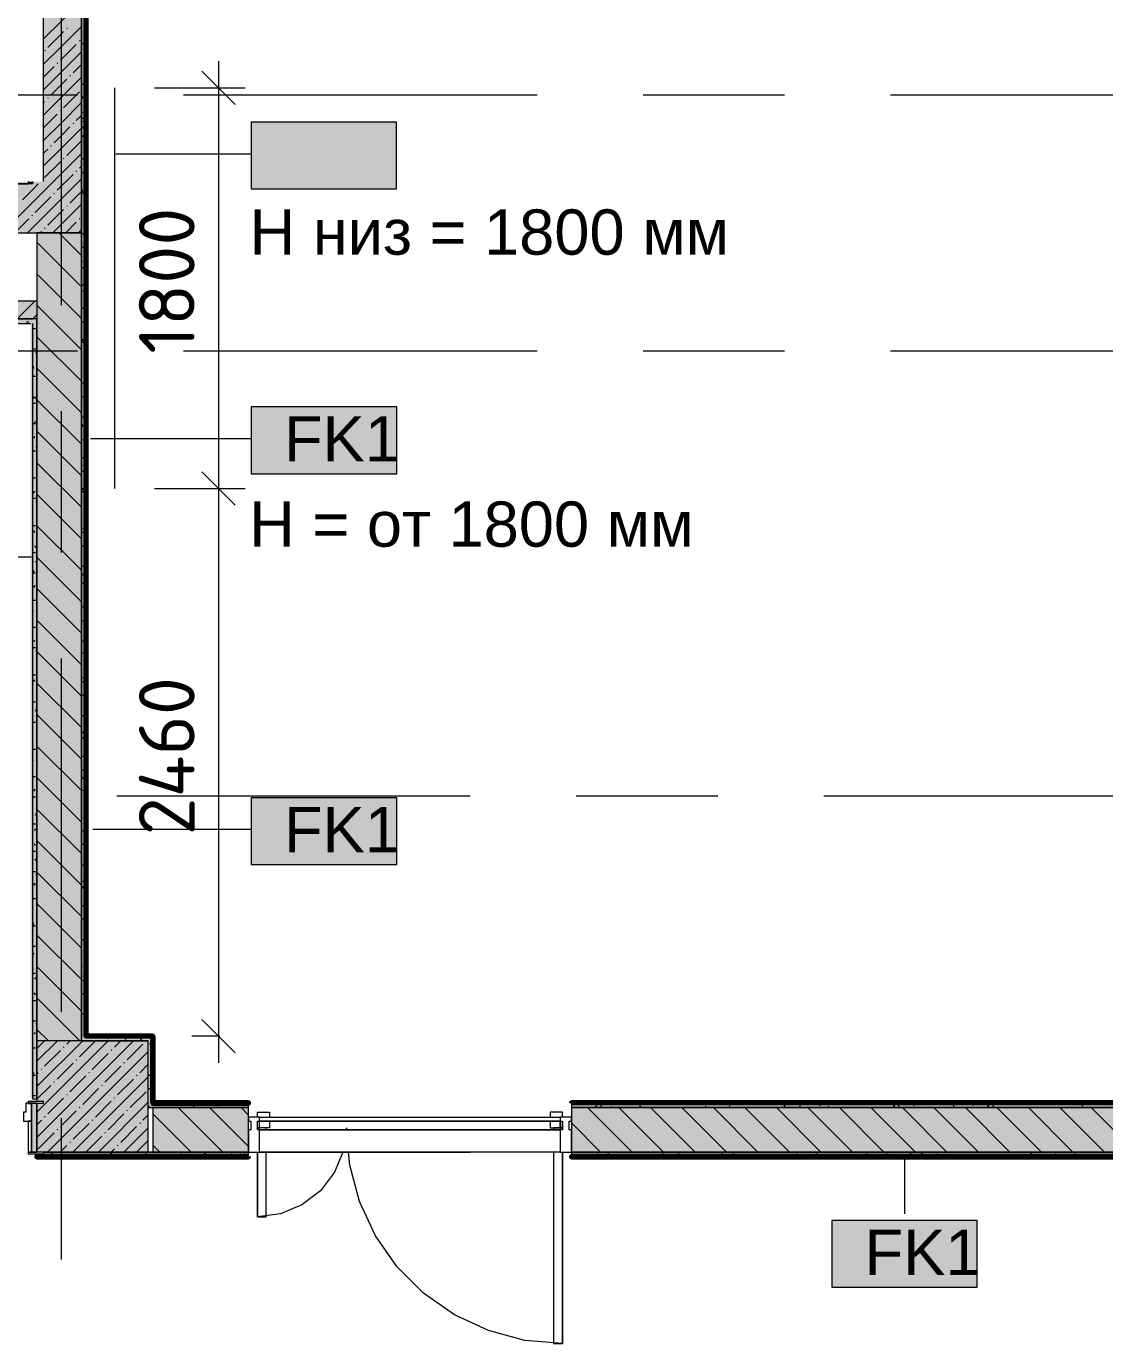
# Model space of a CAD drawing. Header units: millimetres. Extents: x -3817 to 677485, y -22715 to 103890.
# Drawn here: x 652628 to 657471, y 14416 to 20333 of the extents above; entities that cross this region are included whole.
import ezdxf

# ---------------------------------------------------------------- set-up
doc = ezdxf.new("R2010")
doc.units = ezdxf.units.MM
doc.layers.add('PDF _Геометрия', color=7, linetype='Continuous', true_color=0x1d1d1d)
doc.layers.add('PDF _Сплошная заливка', color=7, linetype='Continuous', true_color=0xffffff)
doc.layers.add('PDF _Текст', color=7, linetype='Continuous')
doc.styles.add('PDF GOST-Common', font='arial.ttf')
doc.styles.add('PDF ISOCPEUR', font='isocpeur.ttf')

msp = doc.modelspace()

# ---------------------------------------------------------------- hatches: boundary and pattern name
at = {"layer": 'PDF _Сплошная заливка', "transparency": 33554559}
for points in [[(652655.5, 19405.9), (652875.5, 19405.9), (652875.5, 23275.9), (652655.5, 23275.9), (652655.5, 23025.9), (652785.5, 23025.9), (652785.5, 19635.9), (652655.5, 19635.9), (652655.5, 19625.9)], [(652875.5, 15775.9), (652895.5, 15775.9), (652895.5, 22655.9), (652875.5, 22655.9), (652875.5, 16308.4)], [(652635.5, 19625.9), (652635.5, 19635.9), (652536.1, 19635.9), (652536.1, 19645.9), (646655.5, 19645.9), (646655.5, 19625.9), (652363.3, 19625.9)], [(652655.5, 19405.9), (652655.5, 19625.9), (646875.5, 19625.9), (646875.5, 19405.9), (652363.3, 19405.9)], [(652675.5, 15775.9), (652875.5, 15775.9), (652875.5, 19405.9), (652675.5, 19405.9), (652675.5, 16308.4)], [(651625.5, 19018.7), (651625.5, 19058.7), (651630.5, 19058.7), (651630.5, 19018.7), (652069.3, 19018.7), (652080.8, 19038.7), (652115.5, 19018.7), (652120.5, 19018.7), (652120.5, 19058.7), (652125.5, 19058.7), (652125.5, 19018.7), (652675.5, 19018.7), (652675.5, 19098.7), (650795.5, 19098.7), (650795.5, 19018.7), (650928.5, 19018.7)], [(652705.5, 15275.9), (653175.5, 15275.9), (653175.5, 15775.9), (652675.5, 15775.9), (652675.5, 15503.9), (652705.5, 15503.9), (652705.5, 15495.9), (652675.5, 15495.9), (652675.5, 15275.9)], [(653175.5, 15775.9), (653190.5, 15775.9), (653190.5, 15795.9), (652895.5, 15795.9), (652895.5, 15775.9), (653170.5, 15775.9)], [(653175.5, 15475.9), (653190.5, 15475.9), (653190.5, 15775.9), (653175.5, 15775.9), (653175.5, 15480.9)]]:
    msp.add_hatch(color=256, dxfattribs=at).paths.add_polyline_path(points)
h = msp.add_hatch(color=256, dxfattribs=at)
h.paths.add_polyline_path([(652647.5, 18998.7), (652655.5, 18998.7), (652655.5, 19018.7), (652115.5, 19018.7), (652103.9, 18998.7), (652125.5, 18998.7)], flags=0)
h.paths.add_polyline_path([(650815.5, 18998.7), (652057.7, 18998.7), (652069.3, 19018.7), (650795.5, 19018.7), (650795.5, 18998.7)], flags=0)
h = msp.add_hatch(color=256, dxfattribs=at)
h.paths.add_polyline_path([(673005.5, 15275.9), (673005.5, 15475.9), (671005.9, 15475.9), (671005.9, 15275.9), (672535.5, 15275.9)], flags=0)
h.paths.add_polyline_path([(660395.5, 15275.9), (660395.5, 15475.9), (655075.5, 15475.9), (655075.5, 15275.9), (659537.1, 15275.9)], flags=0)
h.paths.add_polyline_path([(661845.5, 15275.9), (662625.5, 15275.9), (662625.5, 15475.9), (661845.5, 15475.9), (661845.5, 15280.9)], flags=0)
h.paths.add_polyline_path([(663125.5, 15275.9), (667675.5, 15275.9), (667675.5, 15475.9), (663125.5, 15475.9), (663125.5, 15280.9)], flags=0)
h.paths.add_polyline_path([(668175.5, 15275.9), (669555.9, 15275.9), (669555.9, 15475.9), (668175.5, 15475.9), (668175.5, 15280.9)], flags=0)
h.paths.add_polyline_path([(653625.5, 15275.9), (653625.5, 15475.9), (653195.5, 15475.9), (653195.5, 15275.9)], flags=0)
h = msp.add_hatch(color=256, dxfattribs=at)
h.paths.add_polyline_path([(659537.1, 15255.9), (660395.5, 15255.9), (660395.5, 15275.9), (655075.5, 15275.9), (655075.5, 15255.9), (656667.6, 15255.9)], flags=0)
h.paths.add_polyline_path([(672435.5, 15255.9), (672435.5, 15275.9), (671005.9, 15275.9), (671005.9, 15255.9), (672434.5, 15255.9)], flags=0)
h.paths.add_polyline_path([(661845.5, 15255.9), (669555.9, 15255.9), (669555.9, 15275.9), (661845.5, 15275.9)], flags=0)
h.paths.add_polyline_path([(651695.5, 15255.9), (651725.5, 15255.9), (651725.5, 15267.9), (651695.5, 15267.9), (651695.5, 15275.9), (650775.5, 15275.9), (650775.5, 15255.9), (650928.5, 15255.9)], flags=0)
h.paths.add_polyline_path([(652705.5, 15255.9), (653625.5, 15255.9), (653625.5, 15275.9), (652705.5, 15275.9), (652705.5, 15267.9), (652675.5, 15267.9), (652675.5, 15255.9)], flags=0)

# ---------------------------------------------------------------- linework, layer by layer
at = {"layer": 'PDF _Геометрия', "color": 253, "lineweight": 9, "true_color": 0xaaaaaa}
for points in [[(652785.5, 19080.6), (652785.5, 21404.1), (652785.5, 23904.1)], [(652705.5, 19635.9), (652705.5, 23025.9)], [(652222.7, 20025.9), (652857.7, 20025.9)], [(653333.9, 20025.9), (654921.4, 20025.9)], [(655397.7, 20025.9), (656032.7, 20025.9)], [(656508.9, 20025.9), (658096.4, 20025.9)], [(652222.7, 18875.9), (652857.7, 18875.9)], [(653333.9, 18875.9), (654921.4, 18875.9)], [(655397.7, 18875.9), (656032.7, 18875.9)], [(656508.9, 18875.9), (658096.4, 18875.9)], [(652785.5, 17969.4), (652785.5, 18604.4)], [(652785.5, 15905.6), (652785.5, 17493.1)], [(653033.9, 16875.9), (654621.4, 16875.9)], [(655097.7, 16875.9), (655732.7, 16875.9)], [(656208.9, 16875.9), (657796.4, 16875.9)], [(653665.5, 15432.9), (653665.5, 15455.9), (653720.5, 15455.9), (653720.5, 15432.9)], [(655035.5, 15432.9), (655035.5, 15455.9), (654980.5, 15455.9), (654980.5, 15432.9)], [(652785.5, 14794.4), (652785.5, 15429.4)], [(653720.5, 15415.9), (653720.5, 15385.9), (653665.5, 15385.9), (653665.5, 15415.9)], [(653705.5, 15375.9), (653705.5, 15385.9), (653665.5, 15385.9), (653665.5, 15375.9), (653665.5, 15385.9)], [(654066.4, 15375.9), (654065.5, 15385.9), (654064.2, 15375.9)], [(654980.5, 15415.9), (654980.5, 15385.9), (655035.5, 15385.9), (655035.5, 15415.9)], [(655035.5, 15385.9), (655035.5, 15375.9), (655035.5, 15385.9), (654995.5, 15385.9), (654995.5, 15375.9)], [(653033.9, 15275.9), (654621.4, 15275.9)], [(654049.2, 15275.9), (654011.9, 15185.9), (653948.3, 15103), (653865.5, 15039.4), (653769, 14999.5), (653665.5, 14985.9), (653665.5, 15275.9), (653665.5, 14985.9), (653705.5, 14985.9), (653705.5, 15275.9)], [(654995.5, 15275.9), (654995.5, 14415.9), (655035.5, 14415.9), (655035.5, 15275.9), (655035.5, 14415.9), (654867, 14430.6), (654703.7, 14474.4), (654550.5, 14545.8), (654412, 14642.8), (654292.4, 14762.4), (654195.4, 14900.9), (654124, 15054.1), (654080.2, 15217.4), (654075.1, 15275.9)], [(655097.7, 15275.9), (655732.7, 15275.9)], [(656208.9, 15275.9), (657796.4, 15275.9)]]:
    msp.add_lwpolyline(points, dxfattribs=at)
at = {"layer": 'PDF _Геометрия', "color": 9, "lineweight": 9, "true_color": 0xc0c0c0}
for points in [[(649795.5, 19405.9), (652655.5, 19405.9), (652875.5, 19405.9), (652875.5, 23275.9), (652655.5, 23275.9), (652875.5, 23275.9), (652875.5, 23025.9), (653145.5, 23025.9), (653145.5, 22730.9), (652895.5, 22730.9), (652875.5, 22730.9), (652875.5, 22680.9), (652875.5, 22668.4), (652875.5, 22655.9), (652875.5, 22635.9), (652875.5, 15775.9), (652895.5, 15775.9), (653170.5, 15775.9)], [(652875.5, 15775.9), (652875.5, 19405.9), (652675.5, 19405.9), (652675.5, 19098.7), (650795.5, 19098.7)], [(653190.5, 15496.9), (653190.5, 15775.9), (653190.5, 15795.9)], [(652655.5, 15515.9), (652675.5, 15515.9), (652675.5, 15503.9)], [(652675.5, 15267.9), (652675.5, 15255.9), (653625.5, 15255.9), (653625.5, 15275.9), (653625.5, 15475.9), (653625.5, 15495.9), (653190.5, 15495.9)], [(653175.5, 15475.9), (653190.5, 15475.9), (653195.5, 15475.9), (653195.5, 15275.9), (652705.5, 15275.9), (652875.5, 15275.9)], [(655075.5, 15495.9), (655075.5, 15475.9), (655075.5, 15275.9), (655075.5, 15255.9), (660395.5, 15255.9), (660395.5, 15275.9), (660395.5, 15475.9), (660395.5, 15495.9), (658146.5, 15495.9)]]:
    msp.add_lwpolyline(points, dxfattribs=at)
at = {"layer": 'PDF _Геометрия', "color": 231, "lineweight": 9, "true_color": 0xff80c0}
for points in [[(652895.5, 22635.9), (652895.5, 22634.9), (652895.5, 15795.9), (652896.5, 15795.9), (653190.5, 15795.9)], [(653190.5, 15496.9), (653190.5, 15495.9)], [(655075.5, 15495.9), (657605.5, 15495.9), (657605.5, 15496.9)]]:
    msp.add_lwpolyline(points, dxfattribs=at)
at = {"layer": 'PDF _Геометрия', "color": 7, "lineweight": 9}
for points in [[(652895.5, 15795.9), (652895.5, 22634.9)], [(653491.2, 20176.7), (653491.2, 18256.7), (653491.2, 15676.9)], [(653204, 20056.7), (653491.2, 20056.7), (653611.2, 20056.7)], [(653030.3, 19760.7), (653637.4, 19760.7)], [(652655.5, 19625.9), (652655.5, 19635.9), (652655.5, 19625.9), (652635.5, 19625.9), (646875.5, 19625.9), (652635.5, 19625.9)], [(652675.5, 19098.7), (652675.5, 19018.7), (652675.5, 15515.9), (652675.5, 19018.7), (652655.5, 19018.7), (652115.5, 19018.7), (652655.5, 19018.7)], [(652103.9, 18998.7), (652647.5, 18998.7)], [(652655.5, 18998.7), (652655.5, 15515.9)], [(652915.7, 18481.6), (653637.9, 18481.6)], [(653204, 18256.7), (653491.2, 18256.7), (653611.2, 18256.7)], [(652651.5, 17948.3), (652539, 17948.3)], [(652926.3, 16726.3), (653637.9, 16726.3)], [(652705.5, 15275.9), (653175.5, 15275.9), (653175.5, 15775.9), (652675.5, 15775.9), (652675.5, 15503.9)], [(653190.5, 15795.9), (652896.5, 15795.9)], [(653496.5, 15796.9), (653491.2, 15796.9), (653371.2, 15796.9)], [(652675.5, 15495.9), (652675.5, 15275.9)], [(657605.5, 15495.9), (655075.5, 15495.9)], [(653675.5, 15385.9), (653675.5, 15415.9), (653675.5, 15432.9), (655025.5, 15432.9)], [(653675.5, 15432.9), (655025.5, 15432.9), (655025.5, 15415.9)], [(655025.5, 15385.9), (655025.5, 15415.9), (655025.5, 15375.9), (655025.5, 15275.9), (653675.5, 15275.9), (653675.5, 15375.9), (653675.5, 15415.9)], [(653675.5, 15415.9), (655025.5, 15415.9), (653675.5, 15415.9)], [(654995.5, 15275.9), (653705.5, 15275.9)], [(656572.3, 15255.4), (656572.3, 14999.5)]]:
    msp.add_lwpolyline(points, dxfattribs=at)
at = {"layer": 'PDF _Геометрия', "color": 231, "lineweight": 70, "true_color": 0xff80c0}
for points in [[(653190.5, 15495.9), (653625.5, 15495.9), (653625.5, 15496.9), (653196.5, 15496.9), (653196.5, 15795.9), (653196.5, 15796.9), (652896.5, 15796.9), (652896.5, 22634.9), (652927.7, 22634.9)], [(653190.5, 15795.9), (653195.5, 15795.9), (653195.5, 15496.9), (653190.5, 15496.9)], [(658145.5, 15775.9), (658145.5, 15795.9), (657605.5, 15795.9), (657605.5, 15496.9), (655075.5, 15496.9), (655075.5, 15495.9)]]:
    msp.add_lwpolyline(points, dxfattribs=at)
at = {"layer": 'PDF _Геометрия', "lineweight": 9}
for points in [[(652705.5, 20276.3), (652785.5, 20356.3), (652875.5, 20446.3)], [(652705.5, 20162.3), (652785.5, 20242.3), (652875.5, 20332.3)], [(652723.9, 20237.8), (652785.5, 20299.3), (652795.2, 20309.1)], [(652809.5, 20323.3), (652811.8, 20325.7)], [(652781, 20180.8), (652785.5, 20185.3), (652852.2, 20252)], [(652866.5, 20266.3), (652868.9, 20268.7)], [(652705.5, 20048.2), (652785.5, 20128.2), (652875.5, 20218.2)], [(652709.7, 20223.5), (652712.1, 20225.9)], [(652705.5, 20105.3), (652752.5, 20152.2)], [(652766.7, 20166.5), (652769.1, 20168.9)], [(652838, 20123.7), (652875.5, 20161.2)], [(652705.5, 19934.2), (652785.5, 20014.2), (652875.5, 20104.2)], [(652738.2, 20023.9), (652785.5, 20071.2), (652809.5, 20095.2)], [(652823.7, 20109.5), (652826.1, 20111.9)], [(652723.9, 20009.7), (652726.3, 20012.1)], [(652795.2, 19966.9), (652866.5, 20038.2)], [(652705.5, 19991.2), (652709.7, 19995.4)], [(652705.5, 19820.1), (652785.5, 19900.1), (652875.5, 19990.1)], [(652781, 19952.7), (652783.3, 19955)], [(652705.5, 19877.2), (652766.7, 19938.4)], [(652752.5, 19810.1), (652785.5, 19843.1), (652823.7, 19881.4)], [(652838, 19895.6), (652840.4, 19898)], [(652852.2, 19909.9), (652875.5, 19933.1)], [(652705.5, 19706.1), (652785.5, 19786.1), (652875.5, 19876.1)], [(652705.5, 19763.1), (652723.9, 19781.6)], [(652738.2, 19795.8), (652740.6, 19798.2)], [(652809.5, 19753.1), (652875.5, 19819.1)], [(652519.3, 19405.9), (652655.5, 19542), (652749.3, 19635.9), (652785.5, 19672), (652875.5, 19762)], [(652709.7, 19653.3), (652781, 19724.6)], [(652795.2, 19738.8), (652797.6, 19741.2)], [(652866.5, 19696.1), (652875.5, 19705)], [(652633.3, 19405.9), (652655.5, 19428), (652875.5, 19648)], [(652766.7, 19596.3), (652838, 19667.5)], [(652852.2, 19681.8), (652854.6, 19684.2)], [(652609.9, 19553.5), (652655.5, 19599.1), (652681.2, 19624.8)], [(652823.7, 19539.2), (652875.5, 19591)], [(652666.9, 19496.5), (652738.2, 19567.7)], [(652747.4, 19405.9), (652875.5, 19534)], [(652752.5, 19582), (652754.8, 19584.4)], [(652809.5, 19525), (652811.8, 19527.3)], [(652576.3, 19405.9), (652638.4, 19468)], [(652652.7, 19482.2), (652655, 19484.6)], [(652723.9, 19439.4), (652795.2, 19510.7)], [(652866.5, 19468), (652868.9, 19470.3)], [(652690.4, 19405.9), (652695.4, 19410.9)], [(652709.7, 19425.2), (652712.1, 19427.6)], [(652804.4, 19405.9), (652852.2, 19453.7)], [(652861.4, 19405.9), (652875.5, 19419.9)], [(652875.5, 19162.7), (652675.5, 19362.7)], [(652875.5, 19304.1), (652773.7, 19405.9)], [(652875.5, 19021.3), (652675.5, 19221.3)], [(652586.2, 19018.7), (652666.2, 19098.7)], [(652875.5, 18879.8), (652675.5, 19079.8)], [(652656.9, 19018.7), (652675.5, 19037.3)], [(652875.5, 18738.4), (652675.5, 18938.4)], [(652875.5, 18597), (652675.5, 18797)], [(652875.5, 18455.6), (652675.5, 18655.6)], [(652875.5, 18314.2), (652675.5, 18514.2)], [(652875.5, 18172.7), (652675.5, 18372.7)], [(652875.5, 18031.3), (652675.5, 18231.3)], [(652875.5, 17889.9), (652675.5, 18089.9)], [(652875.5, 17748.5), (652675.5, 17948.5)], [(652875.5, 17607.1), (652675.5, 17807.1)], [(652875.5, 17465.6), (652675.5, 17665.6)], [(652875.5, 17324.2), (652675.5, 17524.2)], [(652875.5, 17182.8), (652675.5, 17382.8)], [(652875.5, 17041.4), (652675.5, 17241.4)], [(652875.5, 16899.9), (652675.5, 17099.9)], [(652875.5, 16758.5), (652675.5, 16958.5)], [(652875.5, 16617.1), (652675.5, 16817.1)], [(652875.5, 16475.7), (652675.5, 16675.7)], [(652875.5, 16334.3), (652675.5, 16534.3)], [(652875.5, 16192.8), (652675.5, 16392.8)], [(652875.5, 16051.4), (652675.5, 16251.4)], [(652875.5, 15910), (652675.5, 16110)], [(652868.2, 15775.9), (652675.5, 15968.6)], [(652726.8, 15775.9), (652675.5, 15827.2)], [(652675.5, 15684.4), (652767, 15775.9)], [(652675.5, 15570.3), (652881, 15775.9)], [(652675.5, 15456.3), (652995.1, 15775.9)], [(652675.5, 15342.2), (653109.1, 15775.9)], [(652675.5, 15741.4), (652709.9, 15775.9)], [(652795.2, 15747.1), (652797.6, 15749.5)], [(652809.5, 15761.4), (652824, 15775.9)], [(652866.5, 15704.3), (652937.8, 15775.6)], [(653023.3, 15747.1), (653052.1, 15775.9)], [(653080.3, 15690.1), (653151.6, 15761.4)], [(653165.9, 15775.6), (653166.1, 15775.9)], [(652709.7, 15661.6), (652781, 15732.8)], [(652723.2, 15275.9), (653175.5, 15728.2)], [(652852.2, 15690.1), (652854.6, 15692.4)], [(652923.5, 15647.3), (652994.8, 15718.6)], [(653009.1, 15732.8), (653011.4, 15735.2)], [(652675.5, 15627.4), (652681.2, 15633)], [(652695.4, 15647.3), (652697.8, 15649.7)], [(652766.7, 15604.5), (652838, 15675.8)], [(652909.3, 15633), (652911.6, 15635.4)], [(652980.6, 15590.3), (653051.8, 15661.6)], [(653066.1, 15675.8), (653068.5, 15678.2)], [(653123.1, 15618.8), (653125.5, 15621.2)], [(653137.4, 15633), (653175.5, 15671.2)], [(652675.5, 15513.3), (652738.2, 15576)], [(652752.5, 15590.3), (652754.8, 15592.7)], [(652823.7, 15547.5), (652895, 15618.8)], [(652837.2, 15275.9), (653175.5, 15614.1)], [(652880.8, 15490.5), (652952, 15561.8)], [(652966.3, 15576), (652968.7, 15578.4)], [(653037.6, 15533.3), (653108.9, 15604.5)], [(652723.9, 15447.7), (652795.2, 15519)], [(652809.5, 15533.3), (652811.8, 15535.6)], [(652937.8, 15433.5), (653009.1, 15504.7)], [(653023.3, 15519), (653025.7, 15521.4)], [(653094.6, 15476.2), (653165.9, 15547.5)], [(652781, 15390.7), (652852.2, 15462)], [(652866.5, 15476.2), (652868.9, 15478.6)], [(652951.3, 15275.9), (653175.5, 15500.1)], [(652994.8, 15376.4), (653066.1, 15447.7)], [(653080.3, 15462), (653082.7, 15464.3)], [(653368.2, 15275.9), (653195.5, 15448.6)], [(653509.6, 15275.9), (653309.6, 15475.9)], [(653625.5, 15301.4), (653451, 15475.9)], [(653625.5, 15442.8), (653592.5, 15475.9)], [(655348.1, 15275.9), (655148.1, 15475.9)], [(655489.5, 15275.9), (655289.5, 15475.9)], [(655630.9, 15275.9), (655430.9, 15475.9)], [(655772.4, 15275.9), (655572.4, 15475.9)], [(655913.8, 15275.9), (655713.8, 15475.9)], [(656055.2, 15275.9), (655855.2, 15475.9)], [(656196.6, 15275.9), (655996.6, 15475.9)], [(656338, 15275.9), (656138, 15475.9)], [(656479.5, 15275.9), (656279.5, 15475.9)], [(656620.9, 15275.9), (656420.9, 15475.9)], [(656762.3, 15275.9), (656562.3, 15475.9)], [(656903.7, 15275.9), (656703.7, 15475.9)], [(657045.2, 15275.9), (656845.2, 15475.9)], [(657186.6, 15275.9), (656986.6, 15475.9)], [(657328, 15275.9), (657128, 15475.9)], [(657469.4, 15275.9), (657269.4, 15475.9)], [(657610.8, 15275.9), (657410.8, 15475.9)], [(652675.5, 15399.3), (652695.4, 15419.2)], [(652709.7, 15433.5), (652712.1, 15435.8)], [(652838, 15333.7), (652909.3, 15404.9)], [(652923.5, 15419.2), (652925.9, 15421.6)], [(653051.8, 15319.4), (653123.1, 15390.7)], [(653065.3, 15275.9), (653175.5, 15386)], [(653137.4, 15404.9), (653139.7, 15407.3)], [(653151.6, 15419.2), (653175.5, 15443.1)], [(655206.7, 15275.9), (655075.5, 15407.1)], [(652681.2, 15290.9), (652752.5, 15362.2)], [(652766.7, 15376.4), (652769.1, 15378.8)], [(652895, 15276.6), (652966.3, 15347.9)], [(652980.6, 15362.2), (652982.9, 15364.6)], [(653122.3, 15275.9), (653175.5, 15329)], [(652780.2, 15275.9), (652809.5, 15305.2)], [(652823.7, 15319.4), (652826.1, 15321.8)], [(653008.3, 15275.9), (653023.3, 15290.9)], [(653037.6, 15305.2), (653039.9, 15307.5)], [(653226.8, 15275.9), (653195.5, 15307.2)]]:
    msp.add_lwpolyline(points, dxfattribs=at)
at = {"layer": 'PDF _Геометрия', "color": 253, "lineweight": 9, "true_color": 0x9b9b9b}
for points in [[(652875.5, 20255.3), (652882.9, 20255.3)], [(652891.8, 20225), (652886.8, 20216.3)], [(652895.3, 20161.6), (652890.3, 20170.3)], [(652875.5, 20072.4), (652882.9, 20072.4)], [(652895.5, 20100.4), (652894.4, 20102.3)], [(652879.6, 20020.9), (652875.5, 20013.8)], [(652875.5, 20011.5), (652882.9, 20011.5)], [(652881.2, 19942.3), (652876.2, 19951)], [(652892.4, 19983.9), (652887.3, 19992.6)], [(652875.5, 19920), (652882.9, 19920)], [(652885.3, 19874.3), (652880.3, 19883)], [(652886.7, 19911.3), (652881.6, 19902.6)], [(652882.6, 19843.2), (652877.5, 19834.5)], [(652878.2, 19764.6), (652875.5, 19769.3)], [(652889.4, 19806.2), (652884.3, 19814.9)], [(652893.7, 19801.6), (652888.7, 19792.9)], [(652875.5, 19737.1), (652882.9, 19737.1)], [(652875.5, 19676.2), (652882.9, 19676.2)], [(652640.6, 19627.4), (652635.8, 19635.9)], [(652881.5, 19597.5), (652876.4, 19588.8)], [(652875.5, 19584.7), (652882.9, 19584.7)], [(652892.6, 19555.9), (652887.6, 19547.2)], [(652894.5, 19492.5), (652889.5, 19501.2)], [(652875.5, 19401.9), (652882.9, 19401.9)], [(652875.5, 19340.9), (652882.9, 19340.9)], [(652876.3, 19283.7), (652875.5, 19282.3)], [(652880.4, 19273.1), (652875.5, 19281.6)], [(652875.5, 19249.5), (652882.9, 19249.5)], [(652883.4, 19174.1), (652878.3, 19165.4)], [(652888.6, 19137.1), (652883.5, 19145.8)], [(652875.5, 19066.6), (652882.9, 19066.6)], [(652629, 19005.6), (652639.1, 19005.6)], [(652675.5, 19018.5), (652675.4, 19018.7)], [(652875.5, 19005.6), (652882.9, 19005.6)], [(652659.5, 18975.1), (652669.5, 18975.1)], [(652659.5, 18883.7), (652669.5, 18883.7)], [(652875.5, 18914.2), (652882.9, 18914.2)], [(652882.3, 18928.3), (652877.2, 18919.6)], [(652893.4, 18886.7), (652888.4, 18878)], [(652674.1, 18872.5), (652669.1, 18863.8)], [(652663.2, 18795.8), (652658.2, 18804.5)], [(652659.5, 18761.8), (652669.5, 18761.8)], [(652895.5, 18759.3), (652892.8, 18764)], [(652895.5, 18768.3), (652895.5, 18768.3)], [(652875.5, 18731.3), (652882.9, 18731.3)], [(652895.5, 18707.4), (652891.4, 18700.3)], [(652661.8, 18668.4), (652656.8, 18659.7)], [(652659.5, 18639.9), (652669.5, 18639.9)], [(652671.4, 18659.7), (652666.4, 18668.4)], [(652875.5, 18670.3), (652882.9, 18670.3)], [(652894.8, 18577.6), (652889.8, 18586.3)], [(652659.5, 18548.4), (652669.5, 18548.4)], [(652668.9, 18558.8), (652663.9, 18550.1)], [(652875.5, 18578.9), (652882.9, 18578.9)], [(652883.7, 18535.9), (652878.6, 18544.6)], [(652664.8, 18490.7), (652659.8, 18482)], [(652887.8, 18467.9), (652882.7, 18476.6)], [(652895.3, 18463.3), (652890.3, 18454.5)], [(652657.3, 18440.4), (652655.5, 18443.5)], [(652659.5, 18426.5), (652669.5, 18426.5)], [(652675.5, 18448.2), (652671, 18440.4)], [(652891.8, 18399.9), (652886.8, 18408.6)], [(652875.5, 18396), (652882.9, 18396)], [(652880.7, 18358.2), (652875.7, 18366.9)], [(652659.5, 18304.6), (652669.5, 18304.6)], [(652875.5, 18335.1), (652882.9, 18335.1)], [(652663.7, 18245), (652658.7, 18236.3)], [(652875.5, 18243.6), (652882.9, 18243.6)], [(652883.1, 18259.2), (652878, 18250.4)], [(652659.5, 18213.1), (652669.5, 18213.1)], [(652674.9, 18203.4), (652669.9, 18194.7)], [(652877.7, 18180.5), (652875.5, 18184.4)], [(652675.5, 18104.1), (652672.7, 18108.9)], [(652890.1, 18149.5), (652885.1, 18140.8)], [(652659.5, 18091.2), (652669.5, 18091.2)], [(652666.5, 18058.6), (652661.5, 18067.3)], [(652875.5, 18060.7), (652882.9, 18060.7)], [(652886.1, 18081.5), (652881, 18072.7)], [(652895.5, 18088.8), (652892, 18094.8)], [(652670.6, 17990.6), (652665.6, 17999.3)], [(652875.5, 17999.8), (652882.9, 17999.8)], [(652895.5, 18036.8), (652892.2, 18031.1)], [(652658.6, 17931.2), (652655.5, 17925.9)], [(652659.5, 17969.3), (652669.5, 17969.3)], [(652674.7, 17922.5), (652669.7, 17931.2)], [(652663.5, 17880.9), (652658.5, 17889.6)], [(652659.5, 17877.9), (652669.5, 17877.9)], [(652875.5, 17908.3), (652882.9, 17908.3)], [(652882.9, 17866.7), (652877.8, 17875.5)], [(652665.6, 17821.6), (652660.6, 17812.9)], [(652885, 17835.7), (652879.9, 17827)], [(652656.5, 17771.2), (652655.5, 17772.9)], [(652659.5, 17755.9), (652669.5, 17755.9)], [(652895.5, 17793), (652891.1, 17785.4)], [(652660.5, 17703.2), (652655.5, 17711.9)], [(652875.5, 17725.5), (652882.9, 17725.5)], [(652891, 17730.7), (652886, 17739.4)], [(652659.5, 17634), (652669.5, 17634)], [(652875.5, 17664.5), (652882.9, 17664.5)], [(652664.5, 17575.8), (652659.5, 17567.1)], [(652675.5, 17616.4), (652674.8, 17617.5)], [(652659.5, 17542.6), (652669.5, 17542.6)], [(652675.5, 17533.8), (652670.7, 17525.5)], [(652875.5, 17573.1), (652882.9, 17573.1)], [(652879.8, 17521.9), (652875.5, 17514.5)], [(652876.9, 17511.3), (652875.5, 17513.8)], [(652659.5, 17420.7), (652669.5, 17420.7)], [(652665.7, 17389.4), (652660.7, 17398.1)], [(652875.7, 17453.9), (652875.5, 17453.5)], [(652886.9, 17412.3), (652881.8, 17403.6)], [(652675.5, 17350.9), (652673.7, 17347.8)], [(652875.5, 17390.2), (652882.9, 17390.2)], [(652895.5, 17357.2), (652895.3, 17357.6)], [(652659.5, 17298.7), (652669.5, 17298.7)], [(652875.5, 17329.2), (652882.9, 17329.2)], [(652673.9, 17253.4), (652668.9, 17262.1)], [(652875.5, 17237.8), (652882.9, 17237.8)], [(652659.5, 17207.3), (652669.5, 17207.3)], [(652885.8, 17166.5), (652880.7, 17157.8)], [(652895.5, 17174.4), (652892.3, 17179.9)], [(652675.5, 17107.1), (652672.6, 17102.1)], [(652886.2, 17129.5), (652881.1, 17138.3)], [(652895.5, 17122.4), (652891.9, 17116.2)], [(652659.7, 17034), (652655.5, 17041.4)], [(652659.5, 17085.4), (652669.5, 17085.4)], [(652875.5, 17054.9), (652882.9, 17054.9)], [(652890.2, 17061.5), (652885.2, 17070.2)], [(652875.5, 16993.9), (652882.9, 16993.9)], [(652894.3, 16993.5), (652889.3, 17002.2)], [(652659.5, 16963.5), (652669.5, 16963.5)], [(652883.2, 16951.8), (652878.1, 16960.6)], [(652895.5, 16939.5), (652894.9, 16938.5)], [(652659.5, 16872), (652669.5, 16872)], [(652665.3, 16906.7), (652660.3, 16898)], [(652875.5, 16902.5), (652882.9, 16902.5)], [(652876.1, 16842.2), (652875.5, 16843.2)], [(652659.5, 16750.1), (652669.5, 16750.1)], [(652672.4, 16797), (652667.4, 16788.3)], [(652876.5, 16784.7), (652875.5, 16783)], [(652880.2, 16774.1), (652875.5, 16782.3)], [(652668.3, 16729), (652663.3, 16720.2)], [(652675.5, 16702), (652675.1, 16702.6)], [(652875.5, 16719.6), (652882.9, 16719.6)], [(652895.5, 16695.7), (652893.8, 16692.8)], [(652895.5, 16686.7), (652894.5, 16688.4)], [(652659.5, 16628.2), (652669.5, 16628.2)], [(652669, 16652.2), (652664, 16660.9)], [(652675.5, 16680.4), (652674.5, 16678.6)], [(652875.5, 16658.7), (652882.9, 16658.7)], [(652673.1, 16584.2), (652668.1, 16592.9)], [(652659.5, 16536.7), (652669.5, 16536.7)], [(652675.5, 16519.1), (652672.1, 16524.9)], [(652875.5, 16567.2), (652882.9, 16567.2)], [(652666, 16474.5), (652661, 16483.2)], [(652667.2, 16483.2), (652662.2, 16474.5)], [(652885.4, 16460.4), (652880.3, 16469.1)], [(652886.6, 16497.4), (652881.5, 16488.7)], [(652659.5, 16414.8), (652669.5, 16414.8)], [(652675.5, 16436.5), (652673.4, 16432.9)], [(652658.9, 16364.8), (652655.5, 16370.9)], [(652875.5, 16384.3), (652882.9, 16384.3)], [(652893.5, 16324.3), (652888.5, 16333)], [(652893.6, 16387.7), (652888.6, 16379)], [(652663, 16296.8), (652658, 16305.5)], [(652659.5, 16292.9), (652669.5, 16292.9)], [(652875.5, 16323.4), (652882.9, 16323.4)], [(652889.6, 16319.7), (652884.5, 16311)], [(652875.5, 16231.9), (652882.9, 16231.9)], [(652662.1, 16169.5), (652657, 16160.7)], [(652659.5, 16201.5), (652669.5, 16201.5)], [(652658, 16101.4), (652655.5, 16097.1)], [(652879.4, 16105), (652875.5, 16111.7)], [(652659.5, 16079.5), (652669.5, 16079.5)], [(652669.1, 16059.8), (652664.1, 16051.1)], [(652875.5, 16049.1), (652882.9, 16049.1)], [(652888.5, 16073.9), (652883.4, 16065.2)], [(652668.2, 15983), (652663.2, 15991.8)], [(652875.5, 15988.1), (652882.9, 15988.1)], [(652895.5, 16025.1), (652894.6, 16023.6)], [(652659.5, 15957.6), (652669.5, 15957.6)], [(652659.5, 15866.2), (652669.5, 15866.2)], [(652875.5, 15896.7), (652882.9, 15896.7)], [(652876.2, 15869.8), (652875.5, 15868.6)], [(652656.9, 15855.7), (652655.5, 15853.3)], [(652668, 15814.1), (652663, 15805.3)], [(652675.5, 15848.5), (652671.3, 15855.7)], [(652659.5, 15744.3), (652669.5, 15744.3)], [(652675.5, 15766), (652674.2, 15763.7)], [(652952.6, 15795.3), (652952.3, 15795.9)], [(652994.2, 15784.1), (652989.2, 15792.8)], [(653076.2, 15789.6), (653071.2, 15780.8)], [(653144.3, 15785.5), (653139.2, 15776.8)], [(653187.2, 15754.7), (653182.1, 15763.4)], [(652662.2, 15627.6), (652657.2, 15636.4)], [(652659.5, 15622.3), (652669.5, 15622.3)], [(653177.6, 15622.3), (653187.7, 15622.3)], [(652659.5, 15530.9), (652669.5, 15530.9)], [(653177.6, 15561.4), (653187.7, 15561.4)], [(653180.7, 15482.9), (653176.7, 15475.9)], [(653248.8, 15478.8), (653247.1, 15475.9)], [(653329, 15495.9), (653327, 15492.4)], [(653339.6, 15490.8), (653336.6, 15495.9)], [(653381.2, 15479.6), (653376.2, 15488.3)], [(653399.4, 15495.9), (653395, 15488.3)], [(653449.2, 15483.7), (653444.2, 15492.4)], [(653489, 15475.9), (653485.8, 15481.3)], [(653494.5, 15477.7), (653493.4, 15475.9)], [(653625.5, 15483.2), (653621.9, 15489.4)], [(655188.2, 15485.3), (655183.2, 15476.5)], [(655211, 15480.2), (655206, 15488.9)], [(655256.3, 15481.2), (655253.2, 15475.9)], [(655388.7, 15477.2), (655383.7, 15485.9)], [(655475.6, 15495.3), (655470.6, 15486.6)], [(655495.1, 15475.9), (655493.4, 15478.9)], [(655671.1, 15475.9), (655671.1, 15475.9)], [(655679.7, 15483.1), (655675.5, 15475.9)], [(655721.3, 15494.2), (655716.3, 15485.5)], [(655770.5, 15486.5), (655765.5, 15495.2)], [(655789.4, 15490.1), (655784.4, 15481.4)], [(656035.1, 15489), (656030.1, 15480.3)], [(656084.3, 15491.7), (656081.9, 15495.9)], [(656103.1, 15485), (656098.1, 15476.3)], [(656152.3, 15495.7), (656152.3, 15495.9)], [(656194, 15484.6), (656188.9, 15493.3)], [(656234.2, 15475.9), (656230.6, 15482.1)], [(656320.6, 15495.9), (656317.5, 15490.4)], [(656330, 15492.7), (656328.2, 15495.9)], [(656507.7, 15489.8), (656504.2, 15495.9)], [(656526.6, 15486.9), (656521.6, 15478.2)], [(656549.4, 15478.6), (656544.3, 15487.3)], [(656567, 15495.9), (656563.2, 15489.3)], [(656617.4, 15482.7), (656612.4, 15491.4)], [(656636.3, 15493.9), (656631.2, 15485.2)], [(656656.5, 15475.9), (656654, 15480.2)], [(656795.1, 15479.7), (656790.1, 15488.4)], [(656882, 15492.8), (656877, 15484.1)], [(656950, 15488.8), (656945, 15480)], [(656972.8, 15476.7), (656967.8, 15485.4)], [(657078.9, 15475.9), (657077.4, 15478.3)], [(657165.3, 15495.9), (657164.3, 15494.2)], [(657331.8, 15479.5), (657329.7, 15475.9)], [(657354.6, 15486), (657349.6, 15494.7)], [(657373.5, 15490.7), (657368.4, 15481.9)], [(657411.7, 15495.9), (657410.1, 15493.1)], [(652744.5, 15275.9), (652740, 15268.2)], [(652850, 15275.9), (652849.7, 15275.2)], [(652902, 15273.3), (652900.5, 15275.9)], [(653011.7, 15266.3), (653006.6, 15275)], [(653096.4, 15275.9), (653095.4, 15274.1)], [(653147.7, 15274.4), (653146.9, 15275.9)], [(653166.8, 15275.9), (653163.4, 15270)], [(653325.4, 15271.4), (653322.9, 15275.9)], [(653367.1, 15260.3), (653362, 15269)], [(653435.1, 15264.4), (653430.1, 15273.1)], [(653550.3, 15269.5), (653545.2, 15260.8)], [(653589.1, 15275.9), (653586.9, 15271.9)], [(653612.8, 15261.4), (653607.8, 15270.1)], [(655196.9, 15260.9), (655191.8, 15269.6)], [(655243.3, 15275.9), (655239, 15268.4)], [(655374.6, 15257.9), (655369.5, 15266.6)], [(655489.7, 15275.9), (655484.7, 15267.3)], [(655557.8, 15271.9), (655552.8, 15263.2)], [(655756.4, 15267.1), (655751.3, 15275.8)], [(655803.5, 15270.8), (655798.5, 15262.1)], [(655871.6, 15266.7), (655866.5, 15258)], [(656070.1, 15272.3), (656068.1, 15275.9)], [(656088, 15275.9), (656085.9, 15272.2)], [(656179.8, 15265.2), (656174.8, 15274)], [(656295, 15268.6), (656290, 15259.9)], [(656315.9, 15273.4), (656314.5, 15275.9)], [(656334.4, 15275.9), (656331.6, 15271.1)], [(656404.7, 15275.7), (656399.6, 15267)], [(656493.6, 15270.4), (656490.4, 15275.9)], [(656535.2, 15259.3), (656530.2, 15268)], [(656603.3, 15263.3), (656598.2, 15272.1)], [(656650.4, 15274.6), (656645.4, 15265.9)], [(656718.4, 15270.5), (656713.4, 15261.8)], [(656781, 15260.4), (656775.9, 15269.1)], [(656958.7, 15257.4), (656953.6, 15266.1)], [(657141.9, 15272.4), (657136.8, 15263.7)], [(657179.1, 15275.9), (657178.5, 15274.9)], [(657249.4, 15275.9), (657246.5, 15270.8)], [(657340.5, 15266.6), (657335.4, 15275.3)], [(652703.4, 15265.7), (652698.4, 15257)], [(652720.4, 15256.6), (652730.5, 15256.6)], [(652903.3, 15256.6), (652913.4, 15256.6)], [(652949.1, 15264.6), (652944.1, 15255.9)], [(652994.8, 15256.6), (653004.8, 15256.6)], [(653017.2, 15260.5), (653014.5, 15255.9)], [(653052.9, 15255.9), (653048.3, 15263.8)], [(653055.7, 15256.6), (653065.8, 15256.6)], [(653208.1, 15256.6), (653218.2, 15256.6)], [(653262.9, 15259.4), (653260.8, 15255.9)], [(653299.6, 15256.6), (653309.6, 15256.6)], [(653391, 15256.6), (653401.1, 15256.6)], [(653475.2, 15255.9), (653471.7, 15261.9)], [(653573.9, 15256.6), (653583.9, 15256.6)], [(655075.5, 15256.6), (655077.5, 15256.6)], [(655219.8, 15256.6), (655229.9, 15256.6)], [(655311.2, 15256.6), (655321.3, 15256.6)], [(655402.7, 15256.6), (655412.7, 15256.6)], [(655448.1, 15264.8), (655443.1, 15256.1)], [(655481.3, 15255.9), (655479.2, 15259.5)], [(655585.6, 15256.6), (655595.6, 15256.6)], [(655657.3, 15255.9), (655656.9, 15256.5)], [(655677, 15256.6), (655687.1, 15256.6)], [(655738, 15256.6), (655748, 15256.6)], [(655890.4, 15256.6), (655900.4, 15256.6)], [(655981.8, 15256.6), (655991.9, 15256.6)], [(656073.2, 15256.6), (656083.3, 15256.6)], [(656220.4, 15255.9), (656216.4, 15262.8)], [(656253.4, 15257.5), (656252.4, 15255.9)], [(656256.1, 15256.6), (656266.2, 15256.6)], [(656347.6, 15256.6), (656357.6, 15256.6)], [(656408.5, 15256.6), (656418.6, 15256.6)], [(656499.1, 15256.4), (656498.8, 15255.9)], [(656560.9, 15256.6), (656571, 15256.6)], [(656642.8, 15255.9), (656639.9, 15260.9)], [(656652.4, 15256.6), (656662.4, 15256.6)], [(656743.8, 15256.6), (656753.9, 15256.6)], [(656926.7, 15256.6), (656936.7, 15256.6)], [(657018.1, 15256.6), (657028.2, 15256.6)], [(657065.1, 15255.9), (657063.3, 15259)], [(657079.1, 15256.6), (657089.1, 15256.6)], [(657100.2, 15261.3), (657097.1, 15255.9)], [(657231.5, 15256.6), (657241.5, 15256.6)], [(657241.1, 15255.9), (657241, 15256)], [(657322.9, 15256.6), (657333, 15256.6)], [(657346, 15260.2), (657343.5, 15255.9)], [(657414, 15256.1), (657413.9, 15255.9)], [(657414.4, 15256.6), (657424.4, 15256.6)]]:
    msp.add_lwpolyline(points, dxfattribs=at)
at = {"layer": 'PDF _Геометрия', "color": 7, "lineweight": 20}
for points in [[(653566.2, 19981.7), (653491.2, 20056.7), (653416.2, 20131.7)], [(653566.2, 18181.7), (653491.2, 18256.7), (653416.2, 18331.7)], [(653566.2, 15721.9), (653491.2, 15796.9), (653416.2, 15871.9)]]:
    msp.add_lwpolyline(points, dxfattribs=at)
at = {"layer": 'PDF _Геометрия', "color": 12, "lineweight": 13, "true_color": 0xce0000}
msp.add_lwpolyline([(653024, 20056.7), (653024, 18256.7)], dxfattribs=at)
at = {"layer": 'PDF _Геометрия', "color": 7, "lineweight": 9}
for points in [[(654290.5, 19902.6), (653637.4, 19902.6), (653637.4, 19602.6), (654290.5, 19602.6)], [(654291, 18623.5), (653637.9, 18623.5), (653637.9, 18323.5), (654291, 18323.5)], [(654291, 16868.2), (653637.9, 16868.2), (653637.9, 16568.2), (654291, 16568.2)], [(653625.5, 15475.9), (653195.5, 15475.9)], [(657625.5, 15475.9), (655075.5, 15475.9)], [(653675.5, 15375.9), (655025.5, 15375.9)], [(653195.5, 15275.9), (653625.5, 15275.9)], [(655075.5, 15275.9), (660395.5, 15275.9)], [(656898.8, 14969.4), (656245.7, 14969.4), (656245.7, 14669.4), (656898.8, 14669.4)]]:
    msp.add_lwpolyline(points, close=True, dxfattribs=at)
at = {"layer": 'PDF _Геометрия', "color": 253, "lineweight": 13, "true_color": 0xaaaaaa}
for points in [[(652635.5, 15495.9), (652705.5, 15495.9), (652705.5, 15503.9), (652635.5, 15503.9)], [(652625.5, 15495.9), (652625.5, 15455.9), (652615.5, 15455.9), (652615.5, 15415.9), (652650.5, 15415.9), (652650.5, 15495.9)], [(652635.5, 15494.9), (652650.5, 15494.9), (652650.5, 15495.9), (652635.5, 15495.9)], [(652650.5, 15275.9), (652675.5, 15275.9), (652675.5, 15495.9), (652650.5, 15495.9)], [(652635.5, 15275.9), (652650.5, 15275.9), (652650.5, 15415.9), (652635.5, 15415.9)], [(652635.5, 15267.9), (652705.5, 15267.9), (652705.5, 15275.9), (652635.5, 15275.9)]]:
    msp.add_lwpolyline(points, close=True, dxfattribs=at)
at = {"layer": 'PDF _Геометрия', "color": 7, "lineweight": 20}
for points in [[(653665.5, 15415.9), (653675.5, 15415.9), (653675.5, 15432.9), (653625.5, 15432.9), (653625.5, 15415.9), (653635.5, 15415.9), (653635.5, 15375.9), (653625.5, 15375.9), (653625.5, 15275.9), (653675.5, 15275.9), (653675.5, 15375.9), (653665.5, 15375.9)], [(655065.5, 15375.9), (655065.5, 15415.9), (655075.5, 15415.9), (655075.5, 15432.9), (655025.5, 15432.9), (655025.5, 15415.9), (655035.5, 15415.9), (655035.5, 15375.9), (655025.5, 15375.9), (655025.5, 15275.9), (655075.5, 15275.9), (655075.5, 15375.9)]]:
    msp.add_lwpolyline(points, close=True, dxfattribs=at)
at = {"layer": 'PDF _Геометрия', "color": 231, "lineweight": 70, "true_color": 0xff80c0}
for points in [[(653625.5, 15255.9), (652675.5, 15255.9), (652675.5, 15254.9), (653625.5, 15254.9)], [(660395.5, 15255.9), (655075.5, 15255.9), (655075.5, 15254.9), (660395.5, 15254.9)]]:
    msp.add_lwpolyline(points, close=True, dxfattribs=at)
at = {"layer": 'PDF _Сплошная заливка', "lineweight": 35, "transparency": 33554559}
for points in [[(652785.5, 19635.9), (652785.5, 23025.9), (652705.5, 19635.9), (652705.5, 23025.9)], [(652635.5, 19625.9), (652655.5, 19625.9), (652635.5, 19635.9), (652655.5, 19635.9)], [(652675.5, 15515.9), (652675.5, 19018.7), (652655.5, 15515.9), (652655.5, 19018.7)], [(652675.5, 15275.9), (652675.5, 15495.9), (652650.5, 15275.9), (652650.5, 15495.9)], [(653190.5, 15475.9), (653625.5, 15475.9), (653190.5, 15495.9), (653625.5, 15495.9)], [(657625.5, 15475.9), (657625.5, 15495.9), (655075.5, 15475.9), (655075.5, 15495.9)]]:
    msp.add_solid(points, dxfattribs=at)
at = {"layer": 'PDF _Сплошная заливка', "color": 1, "lineweight": 35, "transparency": 33554559}
for points in [[(652904, 18256.7), (652904, 20056.7), (652896.5, 18256.7), (652896.5, 20056.7)], [(652655.5, 15515.9), (652655.5, 18998.7), (652647.5, 15515.9), (652647.5, 18998.7)]]:
    msp.add_solid(points, dxfattribs=at)
at = {"layer": 'PDF _Сплошная заливка', "lineweight": 9, "transparency": 33554559}
for points in [[(654290.5, 19902.6), (653637.4, 19902.6), (654290.5, 19602.6), (653637.4, 19602.6)], [(654291, 18623.5), (653637.9, 18623.5), (654291, 18323.5), (653637.9, 18323.5)], [(654291, 16868.2), (653637.9, 16868.2), (654291, 16568.2), (653637.9, 16568.2)], [(656898.8, 14969.4), (656245.7, 14969.4), (656898.8, 14669.4), (656245.7, 14669.4)]]:
    msp.add_solid(points, dxfattribs=at)
at = {"layer": 'PDF _Сплошная заливка', "color": 254, "lineweight": 35, "true_color": 0xffb9dc, "transparency": 33554559}
for points in [[(652895.5, 15795.9), (652896.5, 15796.9), (652895.5, 16308.4)], [(653195.5, 15496.9), (653196.5, 15496.9), (653195.5, 15795.9)], [(657605.5, 15495.9), (657605.5, 15496.9), (655075.5, 15495.9)]]:
    msp.add_solid(points, dxfattribs=at)

# ---------------------------------------------------------------- texts
at = {"layer": 'PDF _Текст', "char_height": 250.11, "attachment_point": 4, "rotation": 90, "style": 'PDF ISOCPEUR'}
for s, insert in [('1800', (653258.5, 18862.2)), ('2460', (653258.5, 16698.8))]:
    msp.add_mtext(s, dxfattribs=dict(at, insert=insert))
at = {"layer": 'PDF _Текст', "color": 250, "true_color": 0x3c3c3c, "char_height": 203.2, "attachment_point": 4, "style": 'PDF GOST-Common'}
for s, insert in [('H низ = 1800 мм', (653630.6, 19407.4)), ('H = от 1800 мм', (653628.7, 18095.6))]:
    msp.add_mtext(s, dxfattribs=dict(at, insert=insert))
at = {"layer": 'PDF _Текст', "char_height": 203.2, "attachment_point": 4, "style": 'PDF GOST-Common'}
for insert in [(653785, 18480.1), (653785, 16724.8), (656392.8, 14826)]:
    msp.add_mtext('FK1', dxfattribs=dict(at, insert=insert))

doc.saveas('drawing.dxf')
